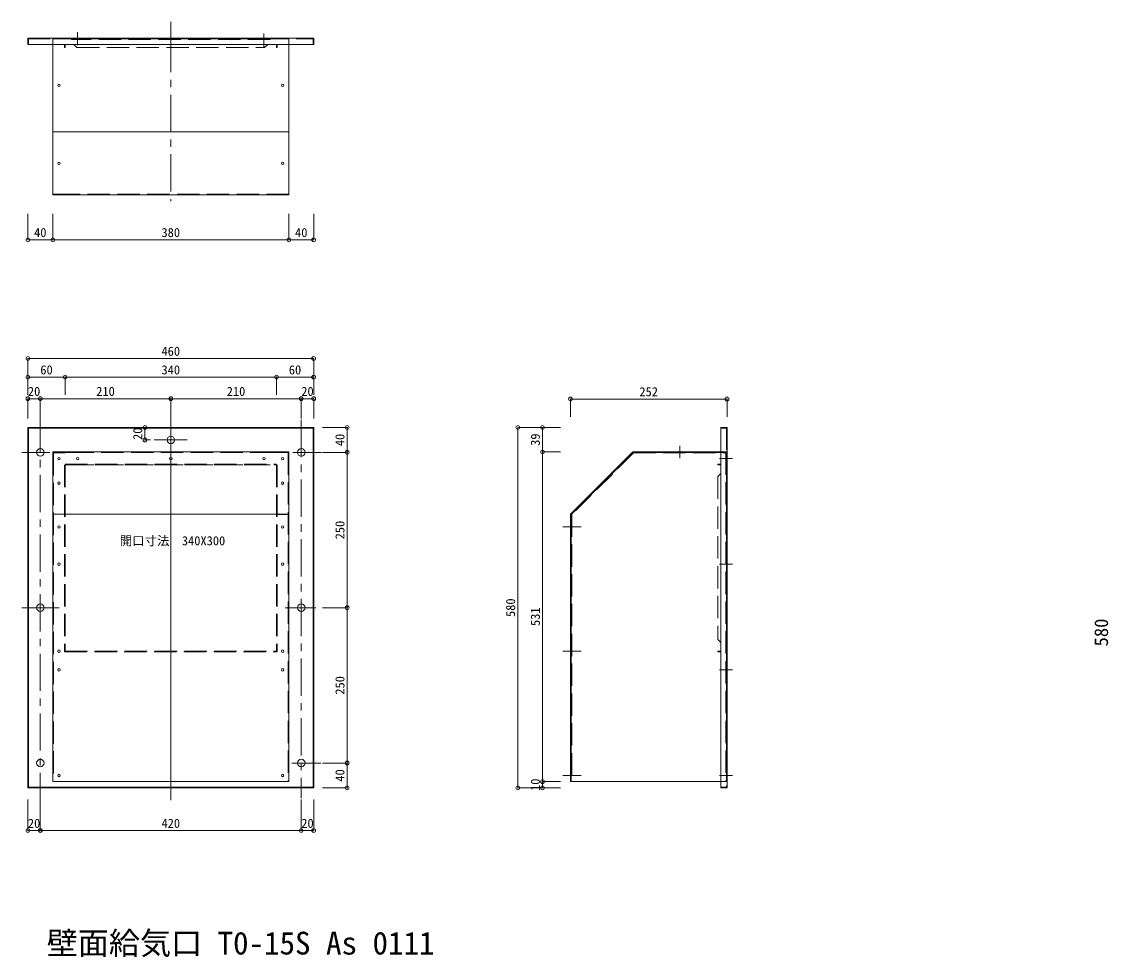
# Model space of a CAD drawing. Units: millimetres at full size. Extents: x -7455 to 7419, y -2549 to 3457.
# Drawn here: x -376 to 1373, y -1366 to 140 of the extents above; entities that cross this region are included whole.
import ezdxf
from ezdxf.enums import TextEntityAlignment as Align

# ---------------------------------------------------------------- set-up
doc = ezdxf.new("R2010")
doc.units = ezdxf.units.MM
doc.header["$LTSCALE"] = 12
doc.header["$PDMODE"] = 32
doc.header["$PDSIZE"] = 6
doc.linetypes.add('CHAIN1', pattern=[8, 5, -1, 1, -1])
doc.linetypes.add('DASHED3', pattern=[4, 3, -1])
for name, color, linetype, lineweight in [('0-0', 4, 'CHAIN1', 5), ('0-1_側面板', 7, 'Continuous', 5), ('0-8', 4, 'Continuous', 5)]:
    doc.layers.add(name, color=color, linetype=linetype, lineweight=lineweight)
doc.styles.add('ＭＳ 明朝', font='')
doc.styles.get('ＭＳ 明朝').set_extended_font_data('MS Mincho')

msp = doc.modelspace()

# ---------------------------------------------------------------- linework, layer by layer
at = {"layer": '0-0'}
msp.add_line((-162.25, -533.52), (-109.03, -533.52), dxfattribs=at)
at = {"layer": '0-0', "color": 7, "linetype": 'Continuous'}
msp.add_circle((-135.61, -533.52), 6, dxfattribs=at)
at = {"layer": '0-1_側面板', "color": 6, "linetype": 'CHAIN1', "lineweight": 13}
for p, q in [((-285.61, 122.64), (-285.61, 102.03)), ((-135.61, 118.27), (-135.61, -149.02)), ((14.39, 120.77), (14.39, 98.91)), ((-135.61, -536.63), (-135.61, -1099.93)), ((-135.61, -544.29), (-135.61, -587.68)), ((683.59, -542.89), (683.59, -563.07)), ((761.18, -563.52), (755.38, -563.52)), ((524.7, -673.52), (495.3, -673.52)), ((524.7, -873.52), (495.3, -873.52)), ((524.7, -1073.52), (495.3, -1073.52))]:
    msp.add_line(p, q, dxfattribs=at)
at = {"layer": '0-1_側面板', "linetype": 'CHAIN1'}
for p, q in [((-135.61, 88.35), (-135.61, 139.68)), ((-345.61, -493.61), (-345.61, -1113.95)), ((-135.61, -489.91), (-135.61, -1113.27)), ((74.39, -501.25), (74.39, -1110.13)), ((-375.16, -553.52), (-330.15, -553.52)), ((60.65, -553.52), (106.78, -553.52)), ((-375.53, -803.52), (-314.02, -803.52)), ((48.28, -803.52), (97.78, -803.52)), ((59.15, -1053.52), (106.03, -1053.52))]:
    msp.add_line(p, q, dxfattribs=at)
at = {"layer": '0-1_側面板'}
for p, q in [((-365.61, 103.22), (-365.61, 113.22)), ((-365.61, 113.22), (94.39, 113.22)), ((-365.61, -513.52), (94.39, -513.52)), ((-365.61, -513.52), (-365.61, -1093.52)), ((-365.61, -514.52), (94.39, -514.52)), ((-364.61, -513.52), (-364.61, -1093.52)), ((93.39, -513.52), (93.39, -1093.52)), ((94.39, -513.52), (94.39, -1093.52)), ((749.59, -513.52), (749.59, -1093.52)), ((-365.61, -1092.52), (94.39, -1092.52)), ((-365.61, -1093.52), (94.39, -1093.52)), ((749.59, -1093.52), (759.59, -1093.52))]:
    msp.add_line(p, q, dxfattribs=at)
at = {"layer": '0-1_側面板', "linetype": 'DASHED3'}
for p, q in [((-365.61, 112.22), (94.39, 112.22)), ((-364.61, 103.22), (-364.61, 113.22)), ((93.39, 103.22), (93.39, 113.22)), ((-306.61, 98.22), (-306.61, 103.22)), ((-306.61, 98.22), (-305.61, 98.22)), ((-305.61, 98.22), (-305.61, 103.22)), ((20.39, 103.22), (15.39, 98.22)), ((34.39, 98.22), (34.39, 103.22)), ((34.39, 98.22), (35.39, 98.22)), ((35.39, 98.22), (35.39, 103.22)), ((749.59, -514.52), (759.59, -514.52)), ((758.59, -513.52), (758.59, -1093.52)), ((-306.61, -573.52), (-306.61, -874.52)), ((-305.61, -572.52), (34.39, -572.52)), ((-305.61, -573.52), (34.39, -573.52)), ((34.39, -573.52), (34.39, -873.52)), ((35.39, -573.52), (35.39, -874.52)), ((744.59, -572.52), (744.59, -573.52)), ((744.59, -572.52), (749.59, -572.52)), ((744.59, -573.52), (749.59, -573.52)), ((749.59, -587.52), (744.59, -592.52)), ((744.59, -592.52), (744.59, -854.52)), ((749.59, -859.52), (744.59, -854.52)), ((744.59, -873.52), (744.59, -874.52)), ((744.59, -873.52), (749.59, -873.52)), ((-306.61, -874.52), (35.39, -874.52)), ((744.59, -874.52), (749.59, -874.52)), ((-135.61, -964.28), (-135.61, -1073.1)), ((749.59, -1092.52), (759.59, -1092.52))]:
    msp.add_line(p, q, dxfattribs=at)
at = {"layer": '0-1_側面板', "color": 6, "lineweight": 13}
for p, q in [((54.39, 112.22), (-325.61, 112.22)), ((54.39, -138.78), (54.39, 112.22)), ((-325.61, -552.52), (-325.61, -553.52)), ((-325.61, -552.52), (54.39, -552.52)), ((54.39, -552.81), (-325.61, -552.81)), ((-325.61, -552.81), (-325.61, -1083.52)), ((-325.61, -553.52), (-295.61, -553.52)), ((24.39, -553.52), (54.39, -553.52)), ((54.39, -552.52), (54.39, -553.52)), ((608.59, -553.52), (508.59, -653.52)), ((608.59, -553.52), (758.59, -553.52)), ((757.59, -553.52), (757.59, -573.52)), ((758.59, -553.52), (758.59, -573.52)), ((758.59, -573.52), (757.59, -573.52)), ((508.59, -653.52), (508.59, -1083.52)), ((508.59, -1083.52), (507.59, -1083.52))]:
    msp.add_line(p, q, dxfattribs=at)
at = {"layer": '0-1_側面板', "color": 6, "linetype": 'DASHED3', "lineweight": 13}
for p, q in [((-295.61, 112.22), (-295.61, 111.22)), ((24.39, 111.22), (-295.61, 111.22)), ((24.39, 112.22), (24.39, 111.22)), ((54.39, -137.78), (-325.61, -137.78)), ((-295.61, -553.52), (24.39, -553.52)), ((-295.61, -573.52), (24.39, -573.52))]:
    msp.add_line(p, q, dxfattribs=at)
at = {"layer": '0-1_側面板', "color": 2, "lineweight": 13}
for p, q in [((54.39, 112.22), (34.39, 112.22)), ((54.39, 112.22), (54.39, -137.78)), ((54.39, -37.78), (-325.61, -37.78)), ((-305.61, -137.78), (-325.61, -137.78)), ((54.39, -137.78), (34.39, -137.78)), ((-325.61, -553.52), (-305.61, -553.52)), ((54.39, -553.52), (34.39, -553.52)), ((608.59, -553.52), (508.59, -653.52)), ((608.59, -553.52), (758.59, -553.52)), ((758.59, -553.52), (758.59, -1083.52)), ((508.59, -653.52), (508.59, -1083.52)), ((758.59, -1083.52), (508.59, -1083.52))]:
    msp.add_line(p, q, dxfattribs=at)
at = {"layer": '0-1_側面板', "color": 2, "linetype": 'DASHED3', "lineweight": 13}
for p, q in [((-324.61, -554.52), (-305.61, -554.52)), ((-324.61, -554.52), (-324.61, -1083.52)), ((53.39, -553.52), (53.39, -1083.52)), ((609.01, -554.52), (509.3, -654.22)), ((609.01, -554.52), (758.59, -554.52)), ((757.59, -553.52), (757.59, -1083.52)), ((509.59, -653.52), (509.59, -1083.52))]:
    msp.add_line(p, q, dxfattribs=at)
at = {"layer": '0-1_側面板', "color": 2, "linetype": 'CHAIN1', "lineweight": 13}
for p, q in [((683.59, -542.89), (683.59, -563.07)), ((747.3, -563.52), (768.38, -563.52)), ((524.7, -673.52), (495.3, -673.52)), ((747.3, -733.52), (768.38, -733.52)), ((524.7, -873.52), (495.3, -873.52)), ((747.3, -903.52), (768.38, -903.52)), ((524.7, -1073.52), (495.3, -1073.52)), ((747.3, -1073.52), (768.38, -1073.52))]:
    msp.add_line(p, q, dxfattribs=at)
at = {"layer": '0-1_側面板'}
for points in [[(-365.61, 103.22), (94.39, 103.22), (94.39, 113.22)], [(749.59, -513.52), (759.59, -513.52), (759.59, -1093.52)]]:
    msp.add_lwpolyline(points, dxfattribs=at)
at = {"layer": '0-1_側面板', "color": 6, "lineweight": 13}
for points in [[(54.39, -138.78), (-325.61, -138.78), (-325.61, 112.22)], [(54.39, -552.81), (54.39, -1083.52), (-325.61, -1083.52)], [(607.89, -552.81), (507.59, -653.1), (507.59, -1083.52)], [(608.59, -552.52), (758.59, -552.52), (758.59, -553.52)]]:
    msp.add_lwpolyline(points, dxfattribs=at)
at = {"layer": '0-1_側面板', "color": 2, "lineweight": 13}
for points in [[(-305.61, 112.22), (-325.61, 112.22), (-325.61, -137.78)], [(-325.61, -553.52), (-325.61, -1083.52), (-305.61, -1083.52)], [(54.39, -553.52), (54.39, -1083.52), (34.39, -1083.52)]]:
    msp.add_lwpolyline(points, dxfattribs=at)
at = {"layer": '0-1_側面板', "linetype": 'DASHED3'}
for points in [[(-291.61, 103.22), (-286.61, 98.22), (15.39, 98.22)], [(-305.61, -573.52), (-305.61, -873.52), (34.39, -873.52)]]:
    msp.add_lwpolyline(points, dxfattribs=at)
at = {"layer": '0-1_側面板', "color": 6, "lineweight": 13}
for centre in [(-315.61, 37.22), (44.39, 37.22), (-315.61, -88.28), (44.39, -88.28), (-285.61, -563.52), (-135.61, -563.52), (14.39, -563.52), (-315.61, -602.96), (44.39, -602.96), (-315.61, -673.52), (44.39, -673.52), (-315.61, -873.52), (44.39, -873.52), (-315.61, -1073.52), (44.39, -1073.52)]:
    msp.add_circle(centre, 2, dxfattribs=at)
at = {"layer": '0-1_側面板', "color": 2, "lineweight": 13}
for centre in [(-315.61, 37.22), (44.39, 37.22), (-315.61, -563.52), (44.39, -673.52), (-315.61, -733.52), (44.39, -873.52), (-315.61, -903.52), (-315.61, -1073.52), (44.39, -1073.52)]:
    msp.add_circle(centre, 2, dxfattribs=at)
at = {"layer": '0-1_側面板'}
for centre, radius in [((-345.61, -553.52), 6), ((74.39, -553.52), 6), ((-315.61, -563.52), 2), ((-285.61, -563.52), 2), ((-135.61, -563.52), 2), ((14.39, -563.52), 2), ((44.39, -563.52), 2), ((-315.61, -733.52), 2), ((44.39, -733.52), 2), ((-345.61, -803.52), 6), ((74.39, -803.52), 6), ((-315.61, -903.52), 2), ((44.39, -903.52), 2), ((-345.61, -1053.52), 6), ((74.39, -1053.52), 6), ((-315.61, -1073.52), 2), ((44.39, -1073.52), 2)]:
    msp.add_circle(centre, radius, dxfattribs=at)
at = {"layer": '0-8'}
for p, q in [((-365.61, -211.35), (-365.61, -169.81)), ((-325.61, -211.35), (-325.61, -169.81)), ((54.39, -211.35), (54.39, -169.81)), ((94.39, -211.35), (94.39, -169.81)), ((-365.61, -211.35), (-325.61, -211.35)), ((-325.61, -211.35), (54.39, -211.35)), ((54.39, -211.35), (94.39, -211.35)), ((94.39, -402.42), (-365.61, -402.42)), ((-365.61, -402.42), (-365.61, -432.41)), ((94.39, -402.42), (94.39, -432.41)), ((-365.61, -432.41), (-305.61, -432.41)), ((-365.61, -432.41), (-365.61, -461.14)), ((-305.61, -432.41), (-305.61, -461.14)), ((-305.61, -432.41), (34.39, -432.41)), ((34.39, -432.41), (34.39, -461.14)), ((34.39, -432.41), (94.39, -432.41)), ((94.39, -432.41), (94.39, -461.14)), ((-365.61, -467.07), (-345.61, -467.07)), ((-365.61, -467.07), (-365.61, -498.85)), ((-345.61, -467.07), (-345.61, -498.85)), ((-345.61, -467.07), (-135.61, -467.07)), ((-135.61, -467.07), (-135.61, -498.85)), ((-135.61, -467.07), (74.39, -467.07)), ((74.39, -467.07), (74.39, -498.85)), ((74.39, -467.07), (94.39, -467.07)), ((94.39, -467.07), (94.39, -498.85)), ((507.59, -467.63), (759.59, -467.63)), ((507.59, -467.63), (507.59, -496.37)), ((759.59, -467.63), (759.59, -496.37)), ((-177.22, -513.52), (-177.22, -533.52)), ((-177.22, -513.52), (-168.45, -513.52)), ((148.27, -513.52), (108.29, -513.52)), ((148.27, -513.52), (148.27, -553.52)), ((422.97, -1093.52), (422.97, -513.52)), ((422.97, -513.52), (462.79, -513.52)), ((462.79, -513.52), (462.79, -552.52)), ((462.79, -513.52), (491.41, -513.52)), ((-177.22, -533.52), (-168.45, -533.52)), ((148.27, -553.52), (108.29, -553.52)), ((148.27, -553.52), (148.27, -803.52)), ((462.79, -552.52), (491.41, -552.52)), ((462.79, -552.52), (462.79, -1083.52)), ((148.27, -803.52), (108.29, -803.52)), ((148.27, -803.52), (148.27, -1053.52)), ((148.27, -1053.52), (108.29, -1053.52)), ((148.27, -1053.52), (148.27, -1093.52)), ((462.79, -1083.52), (491.41, -1083.52)), ((462.79, -1083.52), (462.79, -1093.52)), ((148.27, -1093.52), (108.29, -1093.52)), ((422.97, -1093.52), (462.79, -1093.52)), ((462.79, -1093.52), (491.41, -1093.52)), ((-365.61, -1162.28), (-365.61, -1112.3)), ((-345.61, -1162.28), (-345.61, -1112.3)), ((74.39, -1162.28), (74.39, -1112.3)), ((94.39, -1162.28), (94.39, -1112.3)), ((-365.61, -1162.28), (-345.61, -1162.28)), ((-345.61, -1162.28), (74.39, -1162.28)), ((74.39, -1162.28), (94.39, -1162.28))]:
    msp.add_line(p, q, dxfattribs=at)
at = {"layer": '0-8', "color": 6, "lineweight": 13}
msp.add_line((54.39, -653.1), (-325.61, -653.1), dxfattribs=at)
at = {"layer": '0-8', "color": 2, "lineweight": 13}
msp.add_line((54.39, -653.52), (34.39, -653.52), dxfattribs=at)
at = {"layer": '0-8'}
for p in [(-365.61, -211.35), (-325.61, -211.35), (54.39, -211.35), (94.39, -211.35), (-365.61, -402.42), (94.39, -402.42), (-365.61, -432.41), (-305.61, -432.41), (34.39, -432.41), (94.39, -432.41), (-365.61, -467.07), (-345.61, -467.07), (-135.61, -467.07), (74.39, -467.07), (94.39, -467.07), (507.59, -467.63), (759.59, -467.63), (-177.22, -513.52), (148.27, -513.52), (422.97, -513.52), (462.79, -513.52), (-177.22, -533.52), (148.27, -553.52), (462.79, -552.52), (148.27, -803.52), (148.27, -1053.52), (462.79, -1083.52), (148.27, -1093.52), (422.97, -1093.52), (462.79, -1093.52), (-365.61, -1162.28), (-345.61, -1162.28), (74.39, -1162.28), (94.39, -1162.28)]:
    msp.add_point(p, dxfattribs=at)

# ---------------------------------------------------------------- texts
at = {"layer": '0-1_側面板', "style": 'ＭＳ 明朝'}
msp.add_text('壁面給気口 T0-15S As 0111', height=36.66, dxfattribs=at).set_placement((-335.29, -1372.83), align=Align.BOTTOM_LEFT)
at = {"layer": '0-8', "color": 7, "style": 'ＭＳ 明朝'}
for s, p in [('40', (-355.61, -211.35)), ('380', (-150.61, -211.35)), ('40', (64.39, -211.35)), ('460', (-150.61, -402.42)), ('60', (-345.61, -432.41)), ('340', (-150.61, -432.41)), ('60', (54.39, -432.41)), ('20', (-365.61, -467.07)), ('210', (-255.61, -467.07)), ('210', (-45.61, -467.07)), ('20', (74.39, -467.07)), ('252', (618.59, -467.63)), ('開口寸法\u3000340X300', (-217.79, -707.51)), ('20', (-365.61, -1162.28)), ('420', (-150.61, -1162.28)), ('20', (74.39, -1162.28))]:
    msp.add_text(s, height=14.66, dxfattribs=at).set_placement(p, align=Align.BOTTOM_LEFT)
for s, height, p in [('20', 14.66, (-177.22, -533.52)), ('39', 14.66, (462.79, -543.02)), ('40', 14.66, (148.27, -543.52)), ('250', 14.66, (148.27, -693.52)), ('580', 14.66, (422.97, -818.52)), ('531', 14.66, (462.79, -833.02)), ('580', 21.99, (1379.47, -865.89)), ('250', 14.66, (148.27, -943.52)), ('40', 14.66, (148.27, -1083.52)), ('10', 14.66, (462.79, -1098.52))]:
    msp.add_text(s, height=height, rotation=90, dxfattribs=at).set_placement(p, align=Align.BOTTOM_LEFT)

doc.saveas('drawing.dxf')
